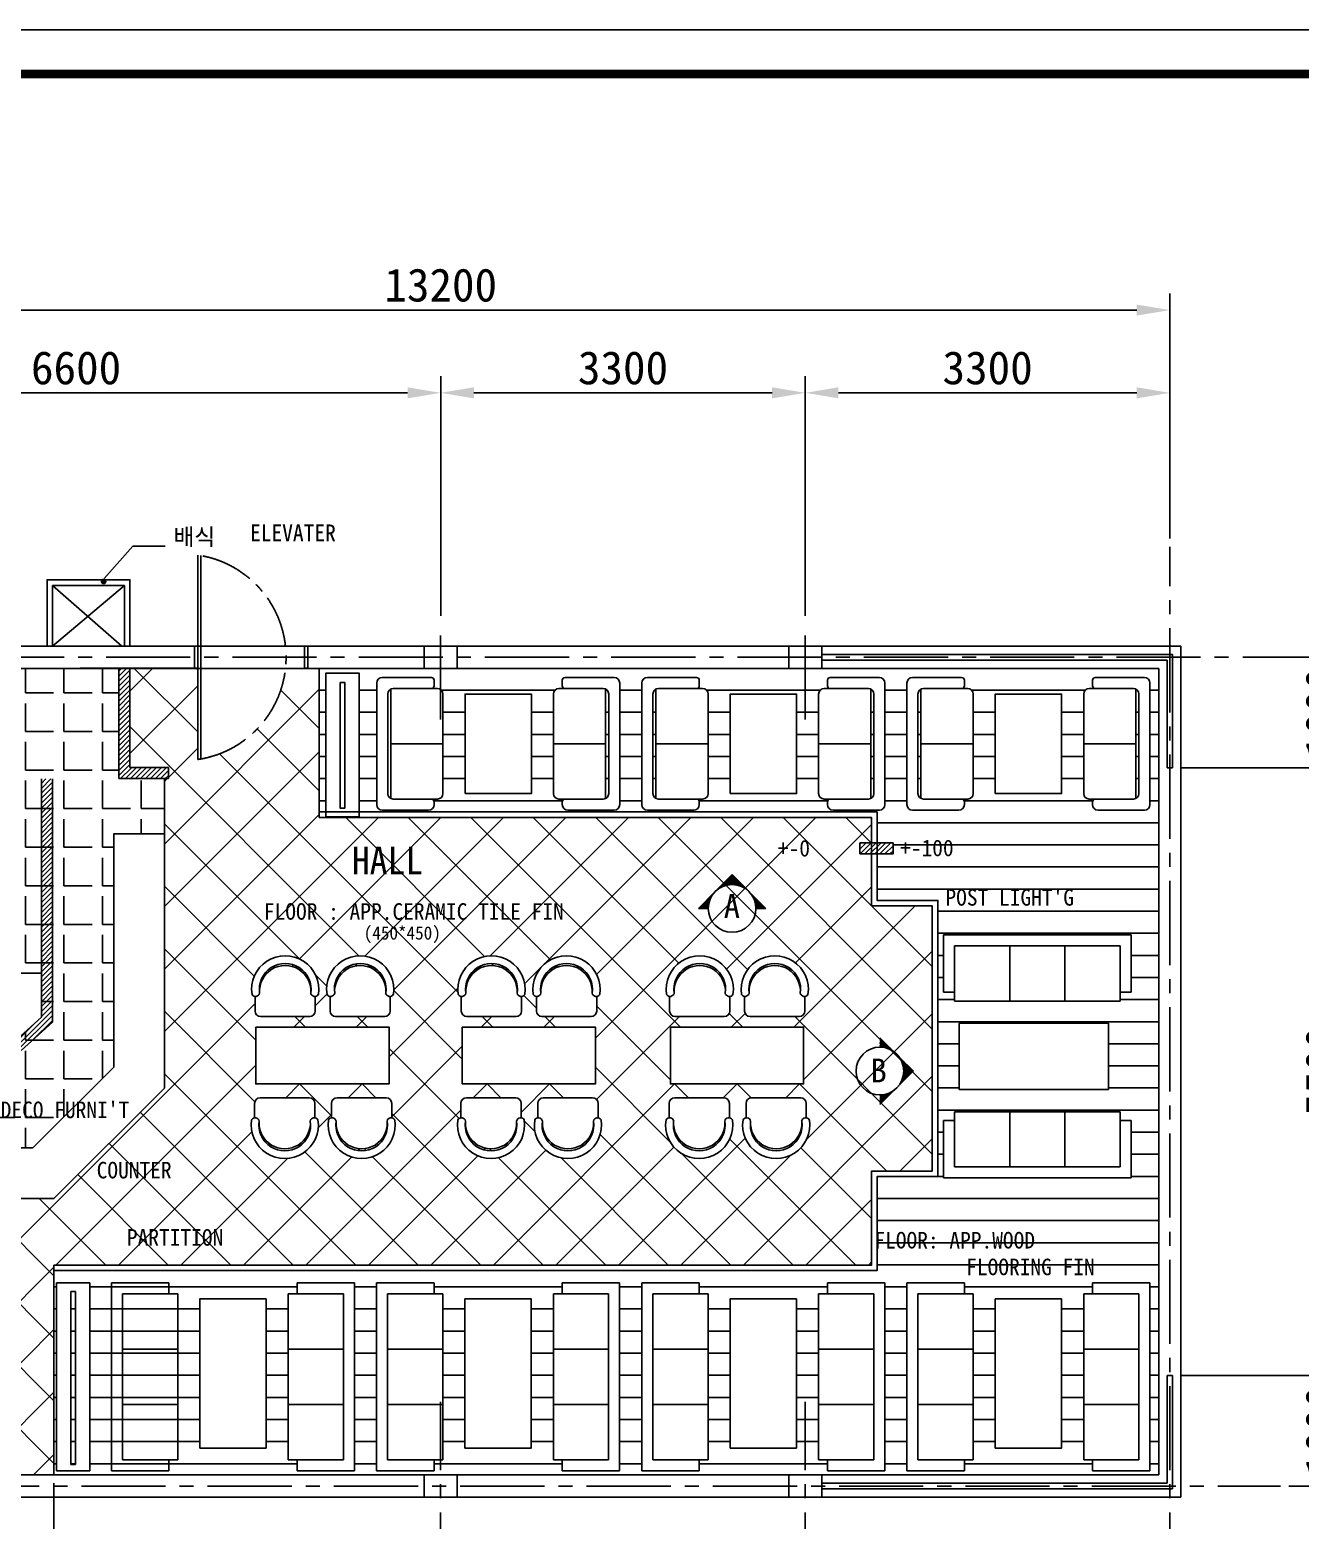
# Model space of a CAD drawing. Header units: millimetres. Extents: x -5001 to 23237, y -3729 to 17176.
# Drawn here: x 5292 to 16790, y 3689 to 17176 of the extents above; entities that cross this region are included whole.
import ezdxf

# ---------------------------------------------------------------- set-up
doc = ezdxf.new("R2010")
doc.units = ezdxf.units.MM
doc.linetypes.add('CENTER2', pattern=[28.575, 19.05, -3.175, 3.175, -3.175])
for name, color, linetype in [('CEN', 1, 'CENTER2'), ('DOOR', 7, 'Continuous'), ('FINISH', 9, 'Continuous'), ('FUR-1', 6, 'Continuous'), ('HA', 9, 'Continuous'), ('TEXT', 5, 'Continuous'), ('WALL', 7, 'Continuous')]:
    doc.layers.add(name, color=color, linetype=linetype)
doc.styles.add('STYLE2', font='GulimChe.ttf', dxfattribs={"height": 250})
doc.styles.add('STYLE3', font='GulimChe.ttf', dxfattribs={"height": 150})
doc.dimstyles.new('ISO-25', dxfattribs={"dimscale": 120, "dimtxt": 2.5, "dimasz": 2.5, "dimexe": 1.25, "dimexo": 0.625, "dimtad": 1, "dimtxsty": 'Standard', "dimcen": 2.5, "dimclrd": 8, "dimclre": 8, "dimclrt": 1, "dimadec": 0, "dimazin": 0, "dimtfac": 1, "dimtmove": 0, "dimatfit": 3, "dimfxl": 0, "dimarcsym": 0})
pattern_1 = [(0, (0, 0), (0, 200), [])]

# ---------------------------------------------------------------- blocks, each defined once
blk = doc.blocks.new('chp03_furni')
at = {"layer": 'FINISH'}
h = blk.add_hatch(dxfattribs=at)
h.set_pattern_fill('ANSI31', color=256, scale=10, style=0)
h.set_pattern_definition([(45, (-24383.392, -834.223), (-22.45064, 22.45064), [])])
h.paths.add_polyline_path([(-10114, 7400), (-10214, 7400), (-10214, 5242), (-10436, 5041), (-13100, 5041), (-13100, 4941), (-10397, 4941), (-10114, 5197)])
h.paths.add_polyline_path([(-9514, 7400), (-9064, 7400), (-9064, 7500), (-9414, 7500), (-9414, 8400), (-9514, 8400)])
at = {"layer": 'HA'}
h = blk.add_hatch(dxfattribs=at)
h.set_pattern_fill('ANSI31', color=9, scale=10, style=0)
h.set_pattern_definition([(45, (-24383.392, 2881.422), (-22.45064, 22.45064), [])])
h.paths.add_polyline_path([(-2805, 6820), (-2805, 6720), (-2505, 6720), (-2505, 6820)])
for p, q in [((-10214, 5242), (-10214, 7400)), ((-10114, 5197), (-10114, 7400)), ((-10436, 5041), (-10214, 5242)), ((-10397, 4941), (-10114, 5197))]:
    blk.add_line(p, q)
at = {"layer": 'FUR-1'}
for p, q in [((-9462, 9150), (-10112, 9150)), ((-10112, 9150), (-10112, 8600)), ((-10112, 9150), (-9487, 8600)), ((-9462, 9150), (-10112, 8600)), ((-9462, 8600), (-9462, 9150)), ((-350, 5988), (-2050, 5988)), ((-2050, 5988), (-2050, 5468)), ((-350, 5988), (-350, 5468)), ((-450, 5888), (-1950, 5888)), ((-1950, 5888), (-1950, 5388)), ((-1450, 5888), (-1450, 5388)), ((-950, 5888), (-950, 5388)), ((-450, 5888), (-450, 5388)), ((-8280, 5299), (-8280, 5431)), ((-7735, 5299), (-7735, 5431)), ((-7601, 5299), (-7601, 5431)), ((-7056, 5299), (-7056, 5431)), ((-6413, 5299), (-6413, 5431)), ((-5867, 5299), (-5867, 5431)), ((-5733, 5299), (-5733, 5431)), ((-5188, 5299), (-5188, 5431)), ((-4528, 5299), (-4528, 5431)), ((-3983, 5299), (-3983, 5431)), ((-3849, 5299), (-3849, 5431)), ((-3304, 5299), (-3304, 5431)), ((-1950, 5468), (-2050, 5468)), ((-350, 5468), (-450, 5468)), ((-450, 5388), (-1950, 5388)), ((-8230, 5249), (-7785, 5249)), ((-7551, 5249), (-7106, 5249)), ((-6363, 5249), (-5917, 5249)), ((-5683, 5249), (-5238, 5249)), ((-4478, 5249), (-4033, 5249)), ((-3799, 5249), (-3354, 5249)), ((-8284, 4463), (-8284, 4331)), ((-7789, 4513), (-8234, 4513)), ((-7739, 4463), (-7739, 4331)), ((-7588, 4463), (-7588, 4331)), ((-7093, 4513), (-7538, 4513)), ((-7043, 4463), (-7043, 4331)), ((-6417, 4463), (-6417, 4331)), ((-5921, 4513), (-6367, 4513)), ((-5871, 4463), (-5871, 4331)), ((-5721, 4463), (-5721, 4331)), ((-5225, 4513), (-5671, 4513)), ((-5175, 4463), (-5175, 4331)), ((-4532, 4463), (-4532, 4331)), ((-4037, 4513), (-4482, 4513)), ((-3987, 4463), (-3987, 4331)), ((-3836, 4463), (-3836, 4331)), ((-3341, 4513), (-3786, 4513)), ((-3291, 4463), (-3291, 4331)), ((-450, 4388), (-1950, 4388)), ((-1950, 3888), (-1950, 4388)), ((-1450, 3888), (-1450, 4388)), ((-950, 3888), (-950, 4388)), ((-450, 3888), (-450, 4388)), ((-2050, 3788), (-2050, 4308)), ((-1950, 4308), (-2050, 4308)), ((-350, 4308), (-450, 4308)), ((-350, 3788), (-350, 4308)), ((-350, 3788), (-2050, 3788)), ((-350, 3788), (-2050, 3788)), ((-450, 3888), (-1950, 3888)), ((-9580, 1138), (-9580, 2838)), ((-9580, 2838), (-9060, 2838)), ((-9060, 2738), (-9060, 2838)), ((-7380, 2838), (-7900, 2838)), ((-7900, 2738), (-7900, 2838)), ((-7380, 1138), (-7380, 2838)), ((-7180, 2838), (-6660, 2838)), ((-7180, 1138), (-7180, 2838)), ((-6660, 2738), (-6660, 2838)), ((-4980, 2838), (-5500, 2838)), ((-5500, 2738), (-5500, 2838)), ((-4980, 1138), (-4980, 2838)), ((-4780, 1138), (-4780, 2838)), ((-4780, 2838), (-4260, 2838)), ((-4260, 2738), (-4260, 2838)), ((-2580, 2838), (-3100, 2838)), ((-3100, 2738), (-3100, 2838)), ((-2580, 1138), (-2580, 2838)), ((-2380, 1138), (-2380, 2838)), ((-2380, 1138), (-2380, 2838)), ((-2380, 2838), (-1860, 2838)), ((-1860, 2838), (-1860, 2738)), ((-180, 2838), (-700, 2838)), ((-700, 2738), (-700, 2838)), ((-180, 1138), (-180, 2838)), ((-9480, 1238), (-9480, 2738)), ((-9480, 2738), (-8980, 2738)), ((-8980, 1238), (-8980, 2738)), ((-7980, 1238), (-7980, 2738)), ((-7480, 2738), (-7980, 2738)), ((-7480, 1238), (-7480, 2738)), ((-7080, 1238), (-7080, 2738)), ((-7080, 2738), (-6580, 2738)), ((-6580, 1238), (-6580, 2738)), ((-5580, 1238), (-5580, 2738)), ((-5080, 2738), (-5580, 2738)), ((-5080, 1238), (-5080, 2738)), ((-4680, 1238), (-4680, 2738)), ((-4680, 2738), (-4180, 2738)), ((-4180, 1238), (-4180, 2738)), ((-3180, 1238), (-3180, 2738)), ((-2680, 2738), (-3180, 2738)), ((-2680, 1238), (-2680, 2738)), ((-2280, 1238), (-2280, 2738)), ((-2280, 2738), (-1780, 2738)), ((-1780, 1238), (-1780, 2738)), ((-780, 1238), (-780, 2738)), ((-280, 2738), (-780, 2738)), ((-280, 1238), (-280, 2738)), ((-9480, 2238), (-8980, 2238)), ((-7480, 2238), (-7980, 2238)), ((-7080, 2238), (-6580, 2238)), ((-5080, 2238), (-5580, 2238)), ((-4680, 2238), (-4180, 2238)), ((-2680, 2238), (-3180, 2238)), ((-2280, 2238), (-1780, 2238)), ((-280, 2238), (-780, 2238)), ((-9480, 1738), (-8980, 1738)), ((-7480, 1738), (-7980, 1738)), ((-7080, 1738), (-6580, 1738)), ((-5080, 1738), (-5580, 1738)), ((-4680, 1738), (-4180, 1738)), ((-2680, 1738), (-3180, 1738)), ((-2280, 1738), (-1780, 1738)), ((-280, 1738), (-780, 1738)), ((-9480, 1238), (-8980, 1238)), ((-9060, 1138), (-9060, 1238)), ((-7480, 1238), (-7980, 1238)), ((-7900, 1138), (-7900, 1238)), ((-7080, 1238), (-6580, 1238)), ((-6660, 1138), (-6660, 1238)), ((-5080, 1238), (-5580, 1238)), ((-5500, 1138), (-5500, 1238)), ((-4680, 1238), (-4180, 1238)), ((-4260, 1138), (-4260, 1238)), ((-2680, 1238), (-3180, 1238)), ((-3100, 1138), (-3100, 1238)), ((-2280, 1238), (-1780, 1238)), ((-1860, 1138), (-1860, 1238)), ((-280, 1238), (-780, 1238)), ((-700, 1138), (-700, 1238)), ((-9580, 1138), (-9060, 1138)), ((-7380, 1138), (-7900, 1138)), ((-7180, 1138), (-6660, 1138)), ((-4980, 1138), (-5500, 1138)), ((-4780, 1138), (-4260, 1138)), ((-2580, 1138), (-3100, 1138)), ((-2380, 1138), (-1860, 1138)), ((-180, 1138), (-700, 1138))]:
    blk.add_line(p, q, dxfattribs=at)
at = {"layer": 'FUR-1', "color": 6}
for p, q in [((-7179, 7167), (-7179, 8267)), ((-7129, 8317), (-6684, 8317)), ((-6659, 8292), (-6659, 8242)), ((-5499, 8292), (-5499, 8242)), ((-5029, 8317), (-5474, 8317)), ((-4979, 7167), (-4979, 8267)), ((-4779, 7167), (-4779, 8267)), ((-4729, 8317), (-4284, 8317)), ((-4259, 8292), (-4259, 8242)), ((-3099, 8292), (-3099, 8242)), ((-2629, 8317), (-3074, 8317)), ((-2579, 7167), (-2579, 8267)), ((-2380, 7167), (-2380, 8267)), ((-2330, 8317), (-1885, 8317)), ((-1860, 8292), (-1860, 8242)), ((-700, 8292), (-700, 8242)), ((-230, 8317), (-675, 8317)), ((-180, 7167), (-180, 8267)), ((-7079, 7267), (-7079, 8167)), ((-7052, 7223), (-7052, 8212)), ((-7029, 8217), (-6629, 8217)), ((-6579, 8167), (-6579, 7267)), ((-5579, 8167), (-5579, 7267)), ((-5129, 8217), (-5529, 8217)), ((-5107, 7223), (-5107, 8212)), ((-5079, 7267), (-5079, 8167)), ((-4679, 7267), (-4679, 8167)), ((-4652, 7223), (-4652, 8212)), ((-4629, 8217), (-4229, 8217)), ((-4179, 8167), (-4179, 7267)), ((-3179, 8167), (-3179, 7267)), ((-2729, 8217), (-3129, 8217)), ((-2707, 7223), (-2707, 8212)), ((-2679, 7267), (-2679, 8167)), ((-2280, 7267), (-2280, 8167)), ((-2253, 7223), (-2253, 8212)), ((-2230, 8217), (-1830, 8217)), ((-1780, 8167), (-1780, 7267)), ((-780, 8167), (-780, 7267)), ((-330, 8217), (-730, 8217)), ((-307, 7223), (-307, 8212)), ((-280, 7267), (-280, 8167)), ((-6629, 7217), (-7029, 7217)), ((-6659, 7192), (-6659, 7167)), ((-5529, 7217), (-5129, 7217)), ((-5499, 7192), (-5499, 7167)), ((-4229, 7217), (-4629, 7217)), ((-4259, 7192), (-4259, 7167)), ((-3129, 7217), (-2729, 7217)), ((-3099, 7192), (-3099, 7167)), ((-1830, 7217), (-2230, 7217)), ((-1860, 7192), (-1860, 7167)), ((-730, 7217), (-330, 7217)), ((-700, 7192), (-700, 7167)), ((-6709, 7117), (-7129, 7117)), ((-5449, 7117), (-5029, 7117)), ((-4309, 7117), (-4729, 7117)), ((-3049, 7117), (-2629, 7117)), ((-1910, 7117), (-2330, 7117)), ((-650, 7117), (-230, 7117))]:
    blk.add_line(p, q, dxfattribs=at)
at = {"layer": 'FUR-1', "ltscale": 40}
blk.add_line((-10214, 5641), (-13100, 5641), dxfattribs=at)
at = {"layer": 'FUR-1'}
for points in [[(-7639, 7057), (-7339, 7057), (-7339, 8357), (-7639, 8357)], [(-556, 4588), (-556, 5188), (-1906, 5188), (-1906, 4588)], [(-10076, 1138), (-9776, 1138), (-9776, 2838), (-10076, 2838)], [(-8780, 1344), (-8180, 1344), (-8180, 2694), (-8780, 2694)], [(-6380, 1344), (-5780, 1344), (-5780, 2694), (-6380, 2694)], [(-3980, 1344), (-3380, 1344), (-3380, 2694), (-3980, 2694)], [(-1580, 1344), (-980, 1344), (-980, 2694), (-1580, 2694)]]:
    blk.add_lwpolyline(points, close=True, dxfattribs=at)
at = {"layer": 'FUR-1', "color": 6}
for points in [[(-6379, 7267), (-5779, 7267), (-5779, 8167), (-6379, 8167)], [(-3979, 7267), (-3379, 7267), (-3379, 8167), (-3979, 8167)], [(-1580, 7267), (-980, 7267), (-980, 8167), (-1580, 8167)], [(-8273, 5154), (-8273, 4639), (-7067, 4639), (-7067, 5154)], [(-6405, 5154), (-6405, 4639), (-5199, 4639), (-5199, 5154)], [(-4521, 5154), (-4521, 4639), (-3315, 4639), (-3315, 5154)]]:
    blk.add_lwpolyline(points, close=True, dxfattribs=at)
for points in [[(-6579, 7717), (-7052, 7717)], [(-5579, 7717), (-5107, 7717)], [(-4179, 7717), (-4652, 7717)], [(-3179, 7717), (-2707, 7717)], [(-1780, 7717), (-2253, 7717)], [(-780, 7717), (-307, 7717)]]:
    blk.add_lwpolyline(points, dxfattribs=at)
for centre, radius, start, end in [((-7129, 8267), 50, 90, 180), ((-6684, 8292), 25, 0, 90), ((-6684, 8242), 25, 270, 0), ((-5474, 8292), 25, 90, 180), ((-5474, 8242), 25, 180, 270), ((-5029, 8267), 50, 0, 90), ((-4729, 8267), 50, 90, 180), ((-4284, 8292), 25, 0, 90), ((-4284, 8242), 25, 270, 0), ((-3074, 8292), 25, 90, 180), ((-3074, 8242), 25, 180, 270), ((-2629, 8267), 50, 0, 90), ((-2330, 8267), 50, 90, 180), ((-1885, 8292), 25, 0, 90), ((-1885, 8242), 25, 270, 0), ((-675, 8292), 25, 90, 180), ((-675, 8242), 25, 180, 270), ((-230, 8267), 50, 0, 90), ((-7029, 8167), 50, 90, 180), ((-6629, 8167), 50, 0, 90), ((-5529, 8167), 50, 90, 180), ((-5129, 8167), 50, 0, 90), ((-4629, 8167), 50, 90, 180), ((-4229, 8167), 50, 0, 90), ((-3129, 8167), 50, 90, 180), ((-2729, 8167), 50, 0, 90), ((-2230, 8167), 50, 90, 180), ((-1830, 8167), 50, 0, 90), ((-730, 8167), 50, 90, 180), ((-330, 8167), 50, 0, 90), ((-7129, 7167), 50, 180, 270), ((-7029, 7267), 50, 180, 270), ((-6709, 7167), 50, 270, 0), ((-6684, 7192), 25, 0, 90), ((-6629, 7267), 50, 270, 0), ((-5529, 7267), 50, 180, 270), ((-5474, 7192), 25, 90, 180), ((-5449, 7167), 50, 180, 270), ((-5129, 7267), 50, 270, 0), ((-5029, 7167), 50, 270, 0), ((-4729, 7167), 50, 180, 270), ((-4629, 7267), 50, 180, 270), ((-4309, 7167), 50, 270, 0), ((-4284, 7192), 25, 0, 90), ((-4229, 7267), 50, 270, 0), ((-3129, 7267), 50, 180, 270), ((-3074, 7192), 25, 90, 180), ((-3049, 7167), 50, 180, 270), ((-2729, 7267), 50, 270, 0), ((-2629, 7167), 50, 270, 0), ((-2330, 7167), 50, 180, 270), ((-2230, 7267), 50, 180, 270), ((-1910, 7167), 50, 270, 0), ((-1885, 7192), 25, 0, 90), ((-1830, 7267), 50, 270, 0), ((-730, 7267), 50, 180, 270), ((-675, 7192), 25, 90, 180), ((-650, 7167), 50, 180, 270), ((-330, 7267), 50, 270, 0), ((-230, 7167), 50, 270, 0)]:
    blk.add_arc(centre, radius, start, end, dxfattribs=at)
at = {"layer": 'FUR-1'}
for centre, radius, start, end in [((-8007, 5495), 304, 351.2026, 188.7974), ((-8007, 5495), 234, 351.2026, 188.7974), ((-8007, 5479), 232, 355.3589, 184.6411), ((-7328, 5495), 304, 351.2026, 188.7974), ((-7328, 5495), 234, 351.2026, 188.7974), ((-7328, 5479), 232, 355.3589, 184.6411), ((-6140, 5495), 304, 351.2026, 188.7974), ((-6140, 5495), 234, 351.2026, 188.7974), ((-6140, 5479), 232, 355.3589, 184.6411), ((-5461, 5495), 304, 351.2026, 188.7974), ((-5461, 5495), 234, 351.2026, 188.7974), ((-5461, 5479), 232, 355.3589, 184.6411), ((-4255, 5495), 304, 351.2026, 188.7974), ((-4255, 5495), 234, 351.2026, 188.7974), ((-4255, 5479), 232, 355.3589, 184.6411), ((-3576, 5495), 304, 351.2026, 188.7974), ((-3576, 5495), 234, 351.2026, 188.7974), ((-3576, 5479), 232, 355.3589, 184.6411), ((-8275, 5469), 37.9, 211.4507, 346.1442), ((-7740, 5469), 37.9, 193.8558, 328.5493), ((-7596, 5469), 37.9, 211.4507, 346.1442), ((-7061, 5469), 37.9, 193.8558, 328.5493), ((-6408, 5469), 37.9, 211.4507, 346.1442), ((-5872, 5469), 37.9, 193.8558, 328.5493), ((-5729, 5469), 37.9, 211.4507, 346.1442), ((-5193, 5469), 37.9, 193.8558, 328.5493), ((-4523, 5469), 37.9, 211.4507, 346.1442), ((-3988, 5469), 37.9, 193.8558, 328.5493), ((-3844, 5469), 37.9, 211.4507, 346.1442), ((-3309, 5469), 37.9, 193.8558, 328.5493), ((-8230, 5299), 50, 180, 270), ((-7785, 5299), 50, 270, 0), ((-7551, 5299), 50, 180, 270), ((-7106, 5299), 50, 270, 0), ((-6363, 5299), 50, 180, 270), ((-5917, 5299), 50, 270, 0), ((-5683, 5299), 50, 180, 270), ((-5238, 5299), 50, 270, 0), ((-4478, 5299), 50, 180, 270), ((-4033, 5299), 50, 270, 0), ((-3799, 5299), 50, 180, 270), ((-3354, 5299), 50, 270, 0), ((-8234, 4463), 50, 90, 180), ((-7789, 4463), 50, 0, 90), ((-7538, 4463), 50, 90, 180), ((-7093, 4463), 50, 0, 90), ((-6367, 4463), 50, 90, 180), ((-5921, 4463), 50, 0, 90), ((-5671, 4463), 50, 90, 180), ((-5225, 4463), 50, 0, 90), ((-4482, 4463), 50, 90, 180), ((-4037, 4463), 50, 0, 90), ((-3786, 4463), 50, 90, 180), ((-3341, 4463), 50, 0, 90), ((-8279, 4294), 37.9, 13.8558, 148.5493), ((-7744, 4294), 37.9, 31.4507, 166.1442), ((-7583, 4294), 37.9, 13.8558, 148.5493), ((-7048, 4294), 37.9, 31.4507, 166.1442), ((-6412, 4294), 37.9, 13.8558, 148.5493), ((-5876, 4294), 37.9, 31.4507, 166.1442), ((-5716, 4294), 37.9, 13.8558, 148.5493), ((-5180, 4294), 37.9, 31.4507, 166.1442), ((-4527, 4294), 37.9, 13.8558, 148.5493), ((-3992, 4294), 37.9, 31.4507, 166.1442), ((-3831, 4294), 37.9, 13.8558, 148.5493), ((-3296, 4294), 37.9, 31.4507, 166.1442), ((-8011, 4267), 304, 171.2026, 8.7974), ((-8011, 4267), 234, 171.2026, 8.7974), ((-8011, 4284), 232, 175.3589, 4.6411), ((-7315, 4267), 304, 171.2026, 8.7974), ((-7315, 4267), 234, 171.2026, 8.7974), ((-7315, 4284), 232, 175.3589, 4.6411), ((-6144, 4267), 304, 171.2026, 8.7974), ((-6144, 4267), 234, 171.2026, 8.7974), ((-6144, 4284), 232, 175.3589, 4.6411), ((-5448, 4267), 304, 171.2026, 8.7974), ((-5448, 4267), 234, 171.2026, 8.7974), ((-5448, 4284), 232, 175.3589, 4.6411), ((-4260, 4267), 304, 171.2026, 8.7974), ((-4260, 4267), 234, 171.2026, 8.7974), ((-4260, 4284), 232, 175.3589, 4.6411), ((-3563, 4267), 304, 171.2026, 8.7974), ((-3563, 4267), 234, 171.2026, 8.7974), ((-3563, 4284), 232, 175.3589, 4.6411)]:
    blk.add_arc(centre, radius, start, end, dxfattribs=at)
at = {"layer": 'HA'}
blk.add_line((-5080, 2583), (-5079, 2583), dxfattribs=at)
at = {"layer": 'HA', "color": 9}
for points in [[(-7510, 8272), (-7468, 8272), (-7468, 7136), (-7510, 7136)], [(-9947, 2760), (-9905, 2760), (-9905, 1195), (-9947, 1195)]]:
    blk.add_lwpolyline(points, close=True, dxfattribs=at)
at = {"layer": 'WALL'}
blk.add_lwpolyline([(-2805, 6720), (-2505, 6720), (-2505, 6820), (-2805, 6820)], close=True, dxfattribs=at)
blk = doc.blocks.new('*D10')
at = {"color": 8, "lineweight": -2}
for p, q in [((2411, 12573), (2411, 14041)), ((9011, 11873), (9011, 14041)), ((2711, 13891), (8711, 13891))]:
    blk.add_line(p, q, dxfattribs=at)
at = {"color": 8}
for points in [[(2711, 13941), (2711, 13841), (2411, 13891)], [(8711, 13941), (8711, 13841), (9011, 13891)]]:
    blk.add_solid(points, dxfattribs=at)
at = {"layer": 'Defpoints', "color": 0}
for p in [(9011, 13891), (2411, 12498), (9011, 11798)]:
    blk.add_point(p, dxfattribs=at)
at = {"color": 1, "insert": (5711, 14116), "char_height": 300, "attachment_point": 5}
blk.add_mtext('6600', dxfattribs=at)
blk = doc.blocks.new('*D11')
at = {"color": 8, "lineweight": -2}
for p, q in [((9011, 11873), (9011, 14041)), ((12311, 11873), (12311, 14041)), ((9311, 13891), (12011, 13891))]:
    blk.add_line(p, q, dxfattribs=at)
at = {"color": 8}
for points in [[(9311, 13941), (9311, 13841), (9011, 13891)], [(12011, 13941), (12011, 13841), (12311, 13891)]]:
    blk.add_solid(points, dxfattribs=at)
at = {"layer": 'Defpoints', "color": 0}
for p in [(12311, 13891), (9011, 11798), (12311, 11798)]:
    blk.add_point(p, dxfattribs=at)
at = {"color": 1, "insert": (10661, 14116), "char_height": 300, "attachment_point": 5}
blk.add_mtext('3300', dxfattribs=at)
blk = doc.blocks.new('*D12')
at = {"color": 8, "lineweight": -2}
for p, q in [((12311, 11873), (12311, 14041)), ((15611, 12573), (15611, 14041)), ((12611, 13891), (15311, 13891))]:
    blk.add_line(p, q, dxfattribs=at)
at = {"color": 8}
for points in [[(12611, 13941), (12611, 13841), (12311, 13891)], [(15311, 13941), (15311, 13841), (15611, 13891)]]:
    blk.add_solid(points, dxfattribs=at)
at = {"layer": 'Defpoints', "color": 0}
for p in [(15611, 13891), (15611, 12498), (12311, 11798)]:
    blk.add_point(p, dxfattribs=at)
at = {"color": 1, "insert": (13961, 14116), "char_height": 300, "attachment_point": 5}
blk.add_mtext('3300', dxfattribs=at)
blk = doc.blocks.new('*D13')
at = {"color": 8, "lineweight": -2}
for p, q in [((2411, 12648), (2411, 14790)), ((15611, 12573), (15611, 14790)), ((2711, 14640), (15311, 14640))]:
    blk.add_line(p, q, dxfattribs=at)
at = {"color": 8}
for points in [[(2711, 14690), (2711, 14590), (2411, 14640)], [(15311, 14690), (15311, 14590), (15611, 14640)]]:
    blk.add_solid(points, dxfattribs=at)
at = {"layer": 'Defpoints', "color": 0}
for p in [(15611, 14640), (2411, 12573), (15611, 12498)]:
    blk.add_point(p, dxfattribs=at)
at = {"color": 1, "insert": (9011, 14865), "char_height": 300, "attachment_point": 5}
blk.add_mtext('13200', dxfattribs=at)
blk = doc.blocks.new('*D14')
at = {"color": 8, "lineweight": -2}
for p, q in [((16272, 11498), (17899, 11498)), ((17749, 11198), (17749, 4298)), ((16686, 3998), (17899, 3998))]:
    blk.add_line(p, q, dxfattribs=at)
at = {"color": 8}
for points in [[(17699, 11198), (17799, 11198), (17749, 11498)], [(17699, 4298), (17799, 4298), (17749, 3998)]]:
    blk.add_solid(points, dxfattribs=at)
at = {"layer": 'Defpoints', "color": 0}
for p in [(16197, 11498), (16611, 3998), (17749, 3998)]:
    blk.add_point(p, dxfattribs=at)
at = {"color": 1, "insert": (17524, 7748), "char_height": 300, "attachment_point": 5, "rotation": 90}
blk.add_mtext('7500', dxfattribs=at)
blk = doc.blocks.new('*D15')
at = {"color": 8, "lineweight": -2}
for p, q in [((5511, 4023), (5511, 1849)), ((1311, 2923), (1311, 1849)), ((1611, 1999), (5211, 1999))]:
    blk.add_line(p, q, dxfattribs=at)
at = {"color": 8}
for points in [[(1611, 2049), (1611, 1949), (1311, 1999)], [(5211, 2049), (5211, 1949), (5511, 1999)]]:
    blk.add_solid(points, dxfattribs=at)
at = {"layer": 'Defpoints', "color": 0}
for p in [(5511, 4098), (1311, 2998), (5511, 1999)]:
    blk.add_point(p, dxfattribs=at)
at = {"color": 1, "insert": (3411, 2224), "char_height": 300, "attachment_point": 5}
blk.add_mtext('4200', dxfattribs=at)
blk = doc.blocks.new('*D16')
at = {"color": 8, "lineweight": -2}
for p, q in [((5511, 4023), (5511, 1849)), ((9011, 2923), (9011, 1849)), ((5811, 1999), (8711, 1999))]:
    blk.add_line(p, q, dxfattribs=at)
at = {"color": 8}
for points in [[(5811, 2049), (5811, 1949), (5511, 1999)], [(8711, 2049), (8711, 1949), (9011, 1999)]]:
    blk.add_solid(points, dxfattribs=at)
at = {"layer": 'Defpoints', "color": 0}
for p in [(5511, 4098), (9011, 2998), (9011, 1999)]:
    blk.add_point(p, dxfattribs=at)
at = {"color": 1, "insert": (7261, 2224), "char_height": 300, "attachment_point": 5}
blk.add_mtext('3500', dxfattribs=at)
blk = doc.blocks.new('*D20')
at = {"color": 8, "lineweight": -2}
for p, q in [((16272, 11498), (17365, 11498)), ((17215, 11198), (17215, 10798)), ((15711, 10498), (17365, 10498))]:
    blk.add_line(p, q, dxfattribs=at)
at = {"color": 8}
for points in [[(17165, 11198), (17265, 11198), (17215, 11498)], [(17165, 10798), (17265, 10798), (17215, 10498)]]:
    blk.add_solid(points, dxfattribs=at)
at = {"layer": 'Defpoints', "color": 0}
for p in [(16197, 11498), (15636, 10498), (17215, 10498)]:
    blk.add_point(p, dxfattribs=at)
at = {"color": 1, "insert": (16990, 10998), "char_height": 300, "attachment_point": 5, "rotation": 90}
blk.add_mtext('1000', dxfattribs=at)
blk = doc.blocks.new('*D21')
at = {"color": 8, "lineweight": -2}
for p, q in [((15711, 10498), (17365, 10498)), ((17215, 10198), (17215, 5298)), ((15711, 4998), (17365, 4998))]:
    blk.add_line(p, q, dxfattribs=at)
at = {"color": 8}
for points in [[(17165, 10198), (17265, 10198), (17215, 10498)], [(17165, 5298), (17265, 5298), (17215, 4998)]]:
    blk.add_solid(points, dxfattribs=at)
at = {"layer": 'Defpoints', "color": 0}
for p in [(15636, 10498), (15636, 4998), (17215, 4998)]:
    blk.add_point(p, dxfattribs=at)
at = {"color": 1, "insert": (16990, 7748), "char_height": 300, "attachment_point": 5, "rotation": 90}
blk.add_mtext('5500', dxfattribs=at)
blk = doc.blocks.new('*D22')
at = {"color": 8, "lineweight": -2}
for p, q in [((15711, 4998), (17365, 4998)), ((17215, 4698), (17215, 4298)), ((16686, 3998), (17365, 3998))]:
    blk.add_line(p, q, dxfattribs=at)
at = {"color": 8}
for points in [[(17165, 4698), (17265, 4698), (17215, 4998)], [(17165, 4298), (17265, 4298), (17215, 3998)]]:
    blk.add_solid(points, dxfattribs=at)
at = {"layer": 'Defpoints', "color": 0}
for p in [(15636, 4998), (16611, 3998), (17215, 3998)]:
    blk.add_point(p, dxfattribs=at)
at = {"color": 1, "insert": (16990, 4498), "char_height": 300, "attachment_point": 5, "rotation": 90}
blk.add_mtext('1000', dxfattribs=at)
blk = doc.blocks.new('A-2')
h = blk.add_hatch()
h.set_pattern_fill('ANSI37', color=256, scale=2, style=0)
h.set_pattern_definition([(45, (33571.6916, -27977.14846), (-0.1767766953, 0.1767766953), []), (135, (33571.6916, -27977.14846), (-0.1767766953, -0.1767766953), [])])
h.paths.add_polyline_path([(0, 8.49), (-4.24, 4.24, -0.414214), (4.24, 4.24)])
h.paths.add_polyline_path([(4.24, 4.24, -0.198912), (6, 0), (8.49, 0)])
h.paths.add_polyline_path([(-4.24, 4.24), (-8.49, 0), (-6, 0, -0.198912)])
for p, q in [((-8.49, 0), (0, 8.49)), ((8.49, 0), (0, 8.49)), ((6, 0), (8.49, 0)), ((-6, 0), (-8.49, 0))]:
    blk.add_line(p, q)
blk.add_circle((0, 0), 6)
blk.add_text('A', height=6).set_placement((-2.1, -2.41))

msp = doc.modelspace()

# ---------------------------------------------------------------- hatches: boundary and pattern name
h = msp.add_hatch()
h.set_pattern_fill('ANSI37', color=256, scale=72, angle=-90, style=0)
h.set_pattern_definition([(315, (-994190.799, -1200827.296), (6.36396103, 6.36396103), []), (45, (-994190.799, -1200827.296), (-6.36396103, 6.36396103), [])])
h.paths.add_polyline_path([(13292.015, 7753.602), (13139.28, 7906.337, -0.414213562), (13139.28, 7600.867)])
h.paths.add_polyline_path([(13139.28, 7600.867, -0.198912367), (12986.545, 7537.602), (12986.545, 7448.132)])
h.paths.add_polyline_path([(13139.28, 7906.337), (12986.545, 8059.072), (12986.545, 7969.602, -0.198912367)])
h = msp.add_hatch()
h.set_pattern_fill('_USER', color=256, scale=200, style=0, pattern_type=0)
h.set_pattern_definition(pattern_1)
h.paths.add_polyline_path([(12896.751, 6101.576), (15025.027, 6101.576), (15025.027, 6338.271), (12896.751, 6338.271)], flags=25)
h = msp.add_hatch()
h.set_pattern_fill('_USER', color=256, scale=200, style=0, pattern_type=0)
h.set_pattern_definition(pattern_1)
h.paths.add_polyline_path([(12896.751, 6101.576), (15025.027, 6101.576), (15025.027, 6338.271), (12896.751, 6338.271)], flags=25)
at = {"layer": 'HA'}
msp.add_hatch(color=256, dxfattribs=at).paths.add_polyline_path([(5933.574, 12183.413, 1), (5987.154, 12183.413, 1)])
h = msp.add_hatch(dxfattribs=at)
h.set_pattern_fill('_USER', color=256, scale=400, angle=45, style=0, double=1, pattern_type=0)
h.set_pattern_definition([(45, (-1034.64, 0), (-282.843, 282.843), []), (135, (-1034.64, 0), (-282.843, -282.843), [])])
h.paths.add_polyline_path([(13460.642, 9247.856), (12910.642, 9247.856), (12910.642, 9717.428), (12805.741, 9717.428), (12805.741, 9817.428), (12910.642, 9817.428), (12910.642, 10047.856), (7910.642, 10047.856), (7910.642, 11397.856), (7606.079, 11397.856, -0.342228208), (6811.443, 10572.856), (6811.443, 11397.856), (6197.023, 11397.856), (6197.023, 10499.837), (6547.023, 10499.837), (6547.023, 10399.837), (6510.642, 10399.837), (6510.642, 9899.837), (6510.642, 7599.837), (5510.642, 6599.837), (2510.642, 6599.837), (2510.642, 6362.821), (2552.33, 6362.821), (2552.33, 6402.146), (2613.647, 6402.146), (2613.647, 5371.823), (2552.33, 5371.823), (2552.33, 5411.149), (2510.642, 5411.149), (2510.642, 5297.856), (2410.642, 5297.856), (2410.642, 4097.856), (2510.642, 4097.856), (2760.642, 4097.856), (2810.642, 4097.856), (2810.642, 4027.856), (2860.642, 4027.856), (2860.642, 4897.856), (2890.642, 4897.856, -0.369403632), (3660.642, 3997.856, -0.369403632), (4430.642, 4897.856), (4460.642, 4897.856), (4460.642, 4027.856), (4510.642, 4027.856), (4510.642, 4097.856), (5510.642, 4097.856), (5510.642, 5997.856), (12910.642, 5997.856), (12910.642, 6847.856), (13460.642, 6847.856)])
h.paths.add_polyline_path([(7903.189, 8446.918, -0.22663722), (7875.766, 8429.102), (7875.766, 8296.918, -0.414213562), (7825.766, 8246.918), (7380.612, 8246.918, -0.414213562), (7330.612, 8296.918), (7330.612, 8429.102, -0.22663722), (7303.189, 8446.918, -1.166666667)], flags=16)
h.paths.add_polyline_path([(7834.013, 8457.624, 1.084469166), (7372.366, 8457.624, -1.166666667)], flags=0)
h.paths.add_polyline_path([(7338.116, 8152.267), (8543.705, 8152.267), (8543.705, 7637.07), (7338.116, 7637.07)], flags=16)
h.paths.add_polyline_path([(8582.277, 8446.918, -0.22663722), (8554.854, 8429.102), (8554.854, 8296.918, -0.414213562), (8504.854, 8246.918), (8059.7, 8246.918, -0.414213562), (8009.7, 8296.918), (8009.7, 8429.102, -0.22663722), (7982.277, 8446.918, -1.166666667)], flags=16)
h.paths.add_polyline_path([(8513.1, 8457.624, 1.084469166), (8051.453, 8457.624, -1.166666667)], flags=0)
h.paths.add_polyline_path([(7376.573, 7511.205), (7821.727, 7511.205, -0.414213562), (7871.727, 7461.205), (7871.727, 7329.021, -0.22663722), (7899.15, 7311.205, -1.166666667), (7299.15, 7311.205, -0.22663722), (7326.573, 7329.021), (7326.573, 7461.205, -0.414213562)], flags=16)
h.paths.add_polyline_path([(7368.326, 7300.499, 1.084469166), (7829.973, 7300.499, -1.166666667)], flags=0)
h.paths.add_polyline_path([(8072.638, 7511.205), (8517.792, 7511.205, -0.414213562), (8567.792, 7461.205), (8567.792, 7329.021, -0.22663722), (8595.215, 7311.205, -1.166666667), (7995.215, 7311.205, -0.22663722), (8022.638, 7329.021), (8022.638, 7461.205, -0.414213562)], flags=16)
h.paths.add_polyline_path([(8064.391, 7300.499, 1.084469166), (8526.038, 7300.499, -1.166666667)], flags=0)
h.paths.add_polyline_path([(9770.68, 8446.918, -0.22663722), (9743.257, 8429.102), (9743.257, 8296.918, -0.414213562), (9693.257, 8246.918), (9248.103, 8246.918, -0.414213562), (9198.103, 8296.918), (9198.103, 8429.102, -0.22663722), (9170.68, 8446.918, -1.166666667)], flags=16)
h.paths.add_polyline_path([(9701.503, 8457.624, 1.084469166), (9239.856, 8457.624, -1.166666667)], flags=0)
h.paths.add_polyline_path([(9205.606, 8152.267), (10411.196, 8152.267), (10411.196, 7637.07), (9205.606, 7637.07)], flags=16)
h.paths.add_polyline_path([(9244.063, 7511.205), (9689.217, 7511.205, -0.414213562), (9739.217, 7461.205), (9739.217, 7329.021, -0.22663722), (9766.64, 7311.205, -1.166666667), (9166.64, 7311.205, -0.22663722), (9194.063, 7329.021), (9194.063, 7461.205, -0.414213562)], flags=16)
h.paths.add_polyline_path([(9235.817, 7300.499, 1.084469166), (9697.464, 7300.499, -1.166666667)], flags=0)
h.paths.add_polyline_path([(10449.767, 8446.918, -0.22663722), (10422.344, 8429.102), (10422.344, 8296.918, -0.414213562), (10372.344, 8246.918), (9927.19, 8246.918, -0.414213562), (9877.19, 8296.918), (9877.19, 8429.102, -0.22663722), (9849.767, 8446.918, -1.166666667)], flags=16)
h.paths.add_polyline_path([(10380.591, 8457.624, 1.084469166), (9918.944, 8457.624, -1.166666667)], flags=0)
h.paths.add_polyline_path([(9940.128, 7511.205), (10385.282, 7511.205, -0.414213562), (10435.282, 7461.205), (10435.282, 7329.021, -0.22663722), (10462.705, 7311.205, -1.166666667), (9862.705, 7311.205, -0.22663722), (9890.128, 7329.021), (9890.128, 7461.205, -0.414213562)], flags=16)
h.paths.add_polyline_path([(9931.882, 7300.499, 1.084469166), (10393.529, 7300.499, -1.166666667)], flags=0)
h.paths.add_polyline_path([(11655.148, 8446.918, -0.22663722), (11627.725, 8429.102), (11627.725, 8296.918, -0.414213562), (11577.725, 8246.918), (11132.571, 8246.918, -0.414213562), (11082.571, 8296.918), (11082.571, 8429.102, -0.22663722), (11055.148, 8446.918, -1.166666667)], flags=16)
h.paths.add_polyline_path([(11585.971, 8457.624, 1.084469166), (11124.324, 8457.624, -1.166666667)], flags=0)
h.paths.add_polyline_path([(11090.074, 8152.267), (12295.664, 8152.267), (12295.664, 7637.07), (11090.074, 7637.07)], flags=16)
h.paths.add_polyline_path([(11128.531, 7511.205), (11573.685, 7511.205, -0.414213562), (11623.685, 7461.205), (11623.685, 7329.021, -0.22663722), (11651.108, 7311.205, -1.166666667), (11051.108, 7311.205, -0.22663722), (11078.531, 7329.021), (11078.531, 7461.205, -0.414213562)], flags=16)
h.paths.add_polyline_path([(11120.285, 7300.499, 1.084469166), (11581.932, 7300.499, -1.166666667)], flags=0)
h.paths.add_polyline_path([(12334.235, 8446.918, -0.22663722), (12306.812, 8429.102), (12306.812, 8296.918, -0.414213562), (12256.812, 8246.918), (11811.658, 8246.918, -0.414213562), (11761.658, 8296.918), (11761.658, 8429.102, -0.22663722), (11734.235, 8446.918, -1.166666667)], flags=16)
h.paths.add_polyline_path([(12265.059, 8457.624, 1.084469166), (11803.412, 8457.624, -1.166666667)], flags=0)
h.paths.add_polyline_path([(11824.596, 7511.205), (12269.75, 7511.205, -0.414213562), (12319.75, 7461.205), (12319.75, 7329.021, -0.22663722), (12347.173, 7311.205, -1.166666667), (11747.173, 7311.205, -0.22663722), (11774.596, 7329.021), (11774.596, 7461.205, -0.414213562)], flags=16)
h.paths.add_polyline_path([(11816.349, 7300.499, 1.084469166), (12277.996, 7300.499, -1.166666667)], flags=0)
h = msp.add_hatch(dxfattribs=at)
h.set_pattern_fill('ANGLE', color=256, scale=50, style=0, double=1)
h.set_pattern_definition([(0, (-1034.64, 0), (0, 349.25), [254, -95.25]), (90, (-1034.64, 0), (-349.25, 2e-14), [254, -95.25])])
h.paths.add_polyline_path([(6051.642, 9899.837), (6510.642, 9899.837), (6510.642, 10399.837), (6097.023, 10399.837), (6097.023, 11397.856), (5161.657, 11397.856), (5161.657, 10741.484), (2510.642, 10741.484), (2510.642, 9389.327), (3160.642, 9389.327), (3160.642, 9314.327), (3195.642, 9314.327), (3195.642, 8714.327), (3160.642, 8714.327), (3160.642, 8639.327), (5397.023, 8639.327), (5397.023, 8239.409), (5174.767, 8039.327), (2510.642, 8039.327), (2510.642, 7939.327), (4456.99, 7939.327), (4456.99, 7639.327), (3556.99, 7639.327), (2656.99, 7639.327), (2656.99, 7939.327), (2510.642, 7939.327), (2510.642, 7058.837), (3786.1, 7058.837), (3786.1, 7109.574), (4435.969, 7109.574), (4435.969, 7058.837), (5320.518, 7058.837), (6051.642, 7789.961)])
h = msp.add_hatch(dxfattribs=at)
h.set_pattern_fill('_USER', color=256, scale=200, style=0, pattern_type=0)
h.set_pattern_definition(pattern_1)
h.paths.add_polyline_path([(15510.642, 11397.856), (9010.642, 11397.856), (9010.642, 11205.748, -0.241664302), (9031.495, 11165.122), (9031.495, 10265.122, -0.414213562), (8981.495, 10215.122), (8926.495, 10215.122, -0.414213562), (8951.495, 10190.122), (8951.495, 10165.122, -0.414213562), (8901.495, 10115.122), (8481.495, 10115.122, -0.414213562), (8431.495, 10165.122), (8431.495, 11265.122, -0.414213562), (8481.495, 11315.122), (8926.495, 11315.122, -0.414213562), (8951.495, 11290.122), (8951.495, 11240.122, -0.414213562), (8926.495, 11215.122), (8981.495, 11215.122, -0.156848615), (9010.642, 11205.748), (9010.642, 11397.856), (7910.642, 11397.856), (7910.642, 10097.856), (7971.541, 10097.856), (7971.541, 11354.427), (8271.541, 11354.427), (8271.541, 10097.856), (12960.642, 10097.856), (12960.642, 9817.428), (13105.741, 9817.428), (13105.741, 9717.428), (12960.642, 9717.428), (12960.642, 9297.856), (13510.642, 9297.856), (13510.642, 6797.856), (12960.642, 6797.856), (12960.642, 5947.856), (5510.642, 5947.856), (5510.642, 4097.856), (9010.642, 4097.856), (9010.642, 4235.871), (8950.642, 4235.871), (8950.642, 4135.871), (8430.642, 4135.871), (8430.642, 5835.871), (8950.642, 5835.871), (8950.642, 5735.871), (9030.642, 5735.871), (9030.642, 4235.871), (9010.642, 4235.871), (9010.642, 4097.856), (15510.642, 4097.856)])
h.paths.add_polyline_path([(14960.642, 10115.122, -0.414213562), (14910.642, 10165.122), (14910.642, 10190.122, -0.414213562), (14935.642, 10215.122), (14880.642, 10215.122, -0.414213562), (14830.642, 10265.122), (14830.642, 11165.122, -0.414213562), (14880.642, 11215.122), (14935.642, 11215.122, -0.414213562), (14910.642, 11240.122), (14910.642, 11290.122, -0.414213562), (14935.642, 11315.122), (15380.642, 11315.122, -0.414213562), (15430.642, 11265.122), (15430.642, 10165.122, -0.414213562), (15380.642, 10115.122)], flags=16)
h.paths.add_polyline_path([(15260.642, 8985.871), (15260.642, 8465.871), (15160.642, 8465.871), (15160.642, 8385.871), (13660.642, 8385.871), (13660.642, 8465.871), (13560.642, 8465.871), (13560.642, 8985.871)], flags=16)
h.paths.add_polyline_path([(15303.173, 10220.486), (15303.173, 11209.758, -0.283048299), (15330.642, 11165.122), (15330.642, 10265.122, -0.283048299)], flags=0)
h.paths.add_polyline_path([(14630.642, 10265.122), (14030.642, 10265.122), (14030.642, 11165.122), (14630.642, 11165.122)], flags=16)
h.paths.add_polyline_path([(13780.642, 10215.122), (13725.642, 10215.122, -0.414213562), (13750.642, 10190.122), (13750.642, 10165.122, -0.414213562), (13700.642, 10115.122), (13280.642, 10115.122, -0.414213562), (13230.642, 10165.122), (13230.642, 11265.122, -0.414213562), (13280.642, 11315.122), (13725.642, 11315.122, -0.414213562), (13750.642, 11290.122), (13750.642, 11240.122, -0.414213562), (13725.642, 11215.122), (13780.642, 11215.122, -0.414213562), (13830.642, 11165.122), (13830.642, 10265.122, -0.414213562)], flags=16)
h.paths.add_polyline_path([(15054.723, 8185.871), (15054.723, 7585.871), (13704.723, 7585.871), (13704.723, 8185.871)], flags=16)
h.paths.add_polyline_path([(13358.11, 10220.486, -0.283048299), (13330.642, 10265.122), (13330.642, 11165.122, -0.283048299), (13358.11, 11209.758)], flags=0)
h.paths.add_polyline_path([(13031.495, 10165.122, -0.414213562), (12981.495, 10115.122), (12561.495, 10115.122, -0.414213562), (12511.495, 10165.122), (12511.495, 10190.122, -0.414213562), (12536.495, 10215.122), (12481.495, 10215.122, -0.414213562), (12431.495, 10265.122), (12431.495, 11165.122, -0.414213562), (12481.495, 11215.122), (12536.495, 11215.122, -0.414213562), (12511.495, 11240.122), (12511.495, 11290.122, -0.414213562), (12536.495, 11315.122), (12981.495, 11315.122, -0.414213562), (13031.495, 11265.122)], flags=16)
h.paths.add_polyline_path([(12904.026, 10220.486), (12904.026, 11209.758, -0.283048299), (12931.495, 11165.122), (12931.495, 10265.122, -0.283048299)], flags=0)
h.paths.add_polyline_path([(15160.642, 7385.871), (15160.642, 7305.871), (15260.642, 7305.871), (15260.642, 6785.871), (13560.642, 6785.871), (13560.642, 7305.871), (13660.642, 7305.871), (13660.642, 7385.871)], flags=16)
h.paths.add_polyline_path([(12231.495, 10265.122), (11631.495, 10265.122), (11631.495, 11165.122), (12231.495, 11165.122)], flags=16)
h.paths.add_polyline_path([(11431.495, 10265.122, -0.414213562), (11381.495, 10215.122), (11326.495, 10215.122, -0.414213562), (11351.495, 10190.122), (11351.495, 10165.122, -0.414213562), (11301.495, 10115.122), (10881.495, 10115.122, -0.414213562), (10831.495, 10165.122), (10831.495, 11265.122, -0.414213562), (10881.495, 11315.122), (11326.495, 11315.122, -0.414213562), (11351.495, 11290.122), (11351.495, 11240.122, -0.414213562), (11326.495, 11215.122), (11381.495, 11215.122, -0.414213562), (11431.495, 11165.122)], flags=16)
h.paths.add_polyline_path([(10958.964, 10220.486, -0.283048299), (10931.495, 10265.122), (10931.495, 11165.122, -0.283048299), (10958.964, 11209.758)], flags=0)
h.paths.add_polyline_path([(15430.642, 5835.871), (15430.642, 4135.871), (14910.642, 4135.871), (14910.642, 4235.871), (14830.642, 4235.871), (14830.642, 5735.871), (14910.642, 5735.871), (14910.642, 5835.871)], flags=16)
h.paths.add_polyline_path([(14630.642, 5691.79), (14630.642, 4341.79), (14030.642, 4341.79), (14030.642, 5691.79)], flags=16)
h.paths.add_polyline_path([(13750.642, 5835.871), (13750.642, 5735.871), (13830.642, 5735.871), (13830.642, 4235.871), (13750.642, 4235.871), (13750.642, 4135.871), (13230.642, 4135.871), (13230.642, 5835.871)], flags=16)
h.paths.add_polyline_path([(13030.642, 5835.871), (13030.642, 4135.871), (12510.642, 4135.871), (12510.642, 4235.871), (12430.642, 4235.871), (12430.642, 5735.871), (12510.642, 5735.871), (12510.642, 5835.871)], flags=16)
h.paths.add_polyline_path([(10631.495, 10165.122, -0.414213562), (10581.495, 10115.122), (10161.495, 10115.122, -0.414213562), (10111.495, 10165.122), (10111.495, 10190.122, -0.414213562), (10136.495, 10215.122), (10081.495, 10215.122, -0.414213562), (10031.495, 10265.122), (10031.495, 11165.122, -0.414213562), (10081.495, 11215.122), (10136.495, 11215.122, -0.414213562), (10111.495, 11240.122), (10111.495, 11290.122, -0.414213562), (10136.495, 11315.122), (10581.495, 11315.122, -0.414213562), (10631.495, 11265.122)], flags=16)
h.paths.add_polyline_path([(10531.495, 10265.122, -0.283048299), (10504.026, 10220.486), (10504.026, 11209.758, -0.283048299), (10531.495, 11165.122)], flags=0)
h.paths.add_polyline_path([(12230.642, 5691.79), (12230.642, 4341.79), (11630.642, 4341.79), (11630.642, 5691.79)], flags=16)
h.paths.add_polyline_path([(9831.495, 10265.122), (9231.495, 10265.122), (9231.495, 11165.122), (9831.495, 11165.122)], flags=16)
h.paths.add_polyline_path([(11350.642, 5835.871), (11350.642, 5735.871), (11430.642, 5735.871), (11430.642, 4235.871), (11350.642, 4235.871), (11350.642, 4135.871), (10830.642, 4135.871), (10830.642, 5835.871)], flags=16)
h.paths.add_polyline_path([(10630.642, 5835.871), (10630.642, 4135.871), (10110.642, 4135.871), (10110.642, 4235.871), (10030.642, 4235.871), (10030.642, 5735.871), (10110.642, 5735.871), (10110.642, 5835.871)], flags=16)
h.paths.add_polyline_path([(9830.642, 5691.79), (9830.642, 4341.79), (9230.642, 4341.79), (9230.642, 5691.79)], flags=16)
h.paths.add_polyline_path([(8230.642, 5835.871), (8230.642, 4135.871), (7710.642, 4135.871), (7710.642, 4235.871), (7630.642, 4235.871), (7630.642, 5735.871), (7710.642, 5735.871), (7710.642, 5835.871)], flags=16)
h.paths.add_polyline_path([(7430.642, 5691.79), (7430.642, 4341.79), (6830.642, 4341.79), (6830.642, 5691.79)], flags=16)
h.paths.add_polyline_path([(5834.748, 5835.871), (5834.748, 4135.871), (5534.748, 4135.871), (5534.748, 5835.871)], flags=16)
h.paths.add_polyline_path([(5705.58, 5758.312), (5705.58, 4192.841), (5663.915, 4192.841), (5663.915, 5758.312)], flags=0)
h.paths.add_polyline_path([(13727.589, 5859.912), (15242.029, 5859.912), (15242.029, 6096.606), (13727.589, 6096.606)], flags=24)
h.paths.add_polyline_path([(13129.984, 9654.426), (13924.073, 9654.426), (13924.073, 9887.497), (13129.984, 9887.497)], flags=24)
h.paths.add_polyline_path([(13541.873, 9437.671), (14972.473, 9437.671), (14972.473, 9206.412), (13541.873, 9206.412)], flags=24)

# ---------------------------------------------------------------- linework, layer by layer
for p, q in [((-4600.938, 16776.43), (22836.932, 16776.43)), ((15710.642, 11597.856), (2310.642, 11597.856)), ((8860.642, 11397.856), (8860.642, 11597.856)), ((9160.642, 11397.856), (9160.642, 11597.856)), ((12160.642, 11397.856), (12160.642, 11597.856)), ((12460.642, 11397.856), (12460.642, 11597.856)), ((12460.642, 11522.856), (15635.642, 11522.856)), ((12460.642, 11472.856), (15585.642, 11472.856)), ((15585.642, 10497.856), (15585.642, 11472.856)), ((15635.642, 10497.856), (15635.642, 11522.856)), ((15710.642, 3897.856), (15710.642, 11597.856)), ((15510.642, 11397.856), (2510.642, 11397.856)), ((6097.023, 10399.837), (6097.023, 11399.837)), ((6197.023, 10499.837), (6197.023, 11399.837)), ((7910.642, 10047.856), (7910.642, 11397.856)), ((15510.642, 4097.856), (15510.642, 11397.856)), ((6547.023, 10399.837), (6097.023, 10399.837)), ((6547.023, 10499.837), (6197.023, 10499.837)), ((6510.642, 9899.837), (6510.642, 10399.837)), ((6547.023, 10399.837), (6547.023, 10499.837)), ((15585.642, 10497.856), (15635.642, 10497.856)), ((5510.642, 4097.856), (5510.642, 5997.856)), ((15585.642, 4997.856), (15585.642, 4022.856)), ((15585.642, 4997.856), (15635.642, 4997.856)), ((15635.642, 4997.856), (15635.642, 3972.856)), ((4510.642, 4097.856), (15510.642, 4097.856)), ((8860.642, 3897.856), (8860.642, 4097.856)), ((9160.642, 3897.856), (9160.642, 4097.856)), ((12160.642, 3897.856), (12160.642, 4097.856)), ((12460.642, 3897.856), (12460.642, 4097.856)), ((12460.642, 4097.856), (12460.642, 3897.856)), ((12460.642, 4022.856), (15585.642, 4022.856)), ((12460.642, 3972.856), (15635.642, 3972.856)), ((4510.642, 3897.856), (15710.642, 3897.856))]:
    msp.add_line(p, q)
msp.add_lwpolyline([(-5000.938, 17176.43), (23236.932, 17176.43), (23236.932, -3729.125), (-5000.938, -3729.125)], close=True)
at = {"const_width": 80}
msp.add_lwpolyline([(-4600.938, 16776.43), (22836.932, 16776.43), (22836.932, -3329.125), (-4600.938, -3329.125)], close=True, dxfattribs=at)
for points in [[(5510.642, 5947.856), (12960.642, 5947.856), (12960.642, 6797.856), (13510.642, 6797.856), (13510.642, 9297.856), (12960.642, 9297.856), (12960.642, 10097.856), (7910.642, 10097.856)], [(5510.642, 5997.856), (12910.642, 5997.856), (12910.642, 6847.856), (13460.642, 6847.856), (13460.642, 9247.856), (12910.642, 9247.856), (12910.642, 10047.856), (7910.642, 10047.856)], [(2510.642, 6599.837), (5510.642, 6599.837), (6510.642, 7599.837), (6510.642, 9899.837), (6051.642, 9899.837), (6051.642, 7789.961), (5320.518, 7058.837), (2510.642, 7058.837)]]:
    msp.add_lwpolyline(points)
msp.add_circle((12986.545, 7753.602), 216)
at = {"layer": 'CEN', "ltscale": 40}
for p, q in [((15610.642, 2997.856), (15610.642, 12497.856)), ((9010.642, 10934.044), (9010.642, 11797.856)), ((12310.642, 10934.044), (12310.642, 11797.856)), ((1410.642, 11497.856), (16197.073, 11497.856)), ((9010.642, 2997.856), (9010.642, 4759.051)), ((12310.642, 2997.856), (12310.642, 4759.051)), ((43.873, 3997.856), (16610.642, 3997.856))]:
    msp.add_line(p, q, dxfattribs=at)
at = {"layer": 'DOOR', "color": 4}
for p, q in [((6811.443, 12422.856), (6811.443, 10572.856)), ((6841.443, 12417.986), (6841.443, 10577.726))]:
    msp.add_line(p, q, dxfattribs=at)
at = {"layer": 'HA'}
for p, q in [((5965.469, 12209.712), (6224.783, 12504.249)), ((6224.783, 12504.249), (6517.036, 12504.249))]:
    msp.add_line(p, q, dxfattribs=at)
at = {"layer": 'HA', "color": 9}
msp.add_line((5902.023, 11599.837), (6442.023, 11599.837), dxfattribs=at)
at = {"layer": 'HA', "color": 9, "linetype": 'CENTER2', "ltscale": 25}
msp.add_arc((6676.678, 11497.856), 934.766, 278.2892475, 81.7107525, dxfattribs=at)
at = {"layer": 'WALL', "ltscale": 40}
for p, q in [((5746.657, 11599.837), (6811.443, 11599.837)), ((5746.657, 11399.837), (6811.443, 11399.837)), ((6016.132, 11399.837), (6616.132, 11399.837))]:
    msp.add_line(p, q, dxfattribs=at)
at = {"layer": 'WALL'}
for points in [[(5448.639, 11599.837), (6198.639, 11599.837), (6198.639, 12199.837), (5448.639, 12199.837)], [(6811.443, 11599.837), (6781.443, 11599.837), (6781.443, 11399.837), (6811.443, 11399.837)], [(7809.772, 11599.837), (7779.772, 11599.837), (7779.772, 11399.837), (7809.772, 11399.837)]]:
    msp.add_lwpolyline(points, close=True, dxfattribs=at)

# ---------------------------------------------------------------- block references
msp.add_blockref('chp03_furni', (15610.642, 2997.856))
at = {"layer": 'WALL', "xscale": 36, "yscale": 36, "zscale": 36}
msp.add_blockref('A-2', (11648.439, 9225.177), dxfattribs=at)

# ---------------------------------------------------------------- texts
msp.add_text('B', height=216).set_placement((12901.697, 7650.507))
at = {"layer": 'TEXT', "style": 'STYLE3'}
for s, p in [('+-0              ', (12062.721, 9694.937)), ('+-100', (13168.829, 9697.554)), ('FLOOR: APP.WOOD ', (12936.2, 6147.504)), ('FLOORING FIN', (13767.038, 5905.84))]:
    msp.add_text(s, height=150, dxfattribs=at).set_placement(p)
at = {"layer": 'TEXT'}
for s, insert, char_height, width, attachment_point, style in [('\\f굴림|b0|i0|c129|p34;배식', (6782.028, 12581.911), 150, 704.7947, 5, 'STYLE3'), ('\\f굴림|b0|i0|c129|p34;배식', (6782.028, 12579.93), 150, 704.7947, 5, 'STYLE3'), ('ELEVATER', (7285.669, 12700.044), 150, 2654.2266, 1, 'STYLE3'), ('ELEVATER', (7285.669, 12698.064), 150, 2654.2266, 1, 'STYLE3'), ('HALL', (8206.369, 9783.512), 250, 2323.8588, 1, 'STYLE2'), ("POST LIGHT'G", (13579.373, 9400.171), 150, 2896.5087, 1, 'STYLE3'), ('FLOOR : APP.CERAMIC TILE FIN', (7410.597, 9272.568), 150, 4740.1349, 1, 'STYLE3'), ('(450*450)', (8314.227, 9063.182), 120, 1722.6576, 1, 'STYLE3'), ("DECO FURNI'T", (5028.424, 7477.621), 150, 1621.8261, 1, 'STYLE3'), ('COUNTER', (5897.174, 6931.862), 150, 1621.8261, 1, 'STYLE3'), ('PARTITION', (6170.761, 6322.795), 150, 2487.8956, 1, 'STYLE3')]:
    msp.add_mtext(s, dxfattribs=dict(at, insert=insert, char_height=char_height, width=width, attachment_point=attachment_point, style=style))

# ---------------------------------------------------------------- dimensions: what is measured, and where the dimension line sits
for base, p1, p2, picture, middle in [((15610.642, 14639.615), (2410.642, 12572.856), (15610.642, 12497.856), '*D13', (9010.642, 14864.615)), ((9010.642, 13891.002), (2410.642, 12497.856), (9010.642, 11797.856), '*D10', (5710.642, 14116.002)), ((5510.642, 1998.539), (1310.642, 2997.856), (5510.642, 4097.856), '*D15', (3410.642, 2223.539))]:
    dim = msp.add_linear_dim(base=base, p1=p1, p2=p2, dimstyle='ISO-25')
    dim.commit()
    dim.dimension.update_dxf_attribs({"geometry": picture, "text_midpoint": middle})
for base, p1, p2, picture, middle in [((12310.642, 13891.002), (9010.642, 11797.856), (12310.642, 11797.856), '*D11', (10660.642, 14116.002)), ((15610.642, 13891.002), (12310.642, 11797.856), (15610.642, 12497.856), '*D12', (13960.642, 14116.002)), ((9010.642, 1998.539), (5510.642, 4097.856), (9010.642, 2997.856), '*D16', (7260.642, 2223.539))]:
    dim = msp.add_linear_dim(base=base, p1=p1, p2=p2, dimstyle='ISO-25', override={"dimtmove": 1})
    dim.commit()
    dim.dimension.update_dxf_attribs({"geometry": picture, "text_midpoint": middle})
for base, p2, picture, middle in [((17214.591, 10497.856), (15635.642, 10497.856), '*D20', (16989.591, 10997.856)), ((17748.77, 3997.856), (16610.642, 3997.856), '*D14', (17523.77, 7747.856))]:
    dim = msp.add_linear_dim(base=base, p1=(16197.073, 11497.856), p2=p2, angle=90, dimstyle='ISO-25')
    dim.commit()
    dim.dimension.update_dxf_attribs({"geometry": picture, "text_midpoint": middle})
for base, p1, p2, picture, middle in [((17214.591, 4997.856), (15635.642, 10497.856), (15635.642, 4997.856), '*D21', (16989.591, 7747.856)), ((17214.591, 3997.856), (15635.642, 4997.856), (16610.642, 3997.856), '*D22', (16989.591, 4497.856))]:
    dim = msp.add_linear_dim(base=base, p1=p1, p2=p2, angle=90, dimstyle='ISO-25', override={"dimtmove": 1})
    dim.commit()
    dim.dimension.update_dxf_attribs({"geometry": picture, "text_midpoint": middle})

doc.saveas('drawing.dxf')
